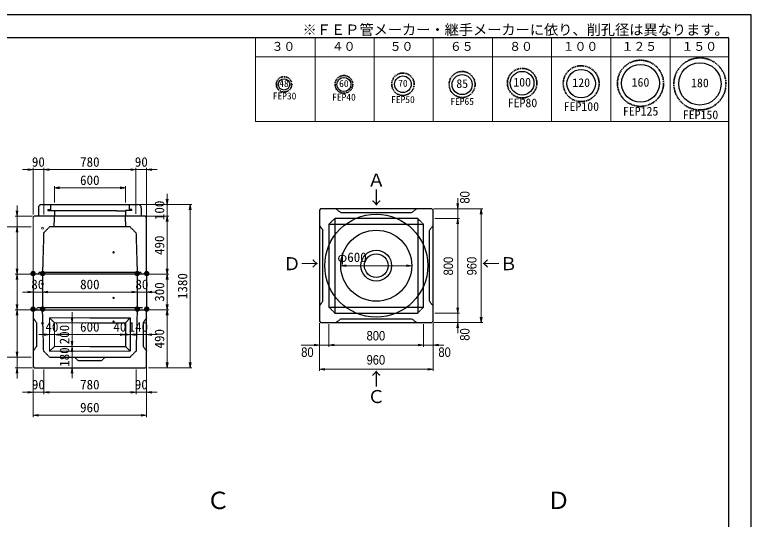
# Model space of a CAD drawing. Units: millimetres, scale not verified. Extents: x -297 to 298, y -210 to 211.
# Drawn here: x -13.3 to 297.9, y -2.7 to 210.5 of the extents above; entities that cross this region are included whole.
import ezdxf
from ezdxf.enums import TextEntityAlignment as Align

# ---------------------------------------------------------------- set-up
doc = ezdxf.new("R2010")
doc.units = ezdxf.units.MM
doc.linetypes.add('USER1', pattern=[12.95, 6.35, -3.175, 0.25, -3.175])
doc.linetypes.add('USER2', pattern=[4.7625, 3.175, -1.5875])
doc.layers.add('0-0', color=7, linetype='Continuous')
for name, color, linetype, lineweight in [('0-1_0', 9, 'Continuous', 25), ('0-2_dims', 7, 'Continuous', 18), ('0-3_pen1実線', 4, 'Continuous', 13), ('0-4_pen2実線', 3, 'Continuous', 13), ('0-5_pen3実線', 7, 'Continuous', 25), ('0-6_pen4実線', 7, 'Continuous', 25), ('0-7_pen2破線', 3, 'USER2', 25), ('0-8_鉄筋', 7, 'Continuous', 25), ('0-9_draw', 7, 'Continuous', 13)]:
    doc.layers.add(name, color=color, linetype=linetype, lineweight=lineweight)
doc.styles.add('ＭＳ ゴシック', font='')
doc.styles.add('ＭＳ Ｐゴシック', font='')
doc.styles.get('ＭＳ ゴシック').set_extended_font_data('MS Gothic')
doc.styles.get('ＭＳ Ｐゴシック').set_extended_font_data('MS PGothic')

# ---------------------------------------------------------------- blocks, each defined once
blk = doc.blocks.new('部分図 1')
at = {"layer": '0-1_0'}
blk.add_lwpolyline([(0.1, 0.3), (11898.1, 0.3), (11898.1, 8410.3), (0.1, 8410.3)], close=True, dxfattribs=at)
at = {"layer": '0-2_dims'}
for p, q in [((7709.94, 7506.5), (7709.94, 8215.2)), ((8211.94, 7506.5), (8211.94, 8215.2)), ((8710.94, 7506.5), (8710.94, 8215.2)), ((9210.94, 7506.5), (9210.94, 8215.2)), ((9710.94, 7506.5), (9710.94, 8215.2)), ((10209.94, 7506.5), (10209.94, 8215.2)), ((10710.94, 7506.5), (10710.94, 8215.2)), ((11211.94, 7506.5), (11211.94, 8215.2)), ((11708.94, 7506.5), (11708.94, 8215.2)), ((7709.94, 8055.3), (11708.94, 8055.3)), ((11708.94, 7506.5), (7709.94, 7506.5)), ((5829.5, 7100.8), (5739.5, 7100.8)), ((5829.5, 6722.6), (5829.5, 7115.8)), ((5829.5, 7100.8), (5919.9, 7100.8)), ((5919.9, 6722.6), (5919.9, 7115.8)), ((5919.9, 6722.6), (5919.9, 7115.8)), ((5919.9, 7100.8), (6009.9, 7100.8)), ((5919.9, 7100.8), (6699.5, 7100.8)), ((6699.5, 7100.8), (6609.5, 7100.8)), ((6699.5, 6726.8), (6699.5, 7115.8)), ((6699.5, 6726.8), (6699.5, 7115.8)), ((6699.5, 7100.8), (6789.5, 7100.8)), ((6789.5, 6668.8), (6789.5, 7115.8)), ((6789.5, 7100.8), (6879.5, 7100.8)), ((6009.5, 6821.8), (6009.5, 6961.8)), ((6009.5, 6946.8), (6609.5, 6946.8)), ((6609.5, 6821.8), (6609.5, 6961.8)), ((6962.5, 6806.8), (6962.5, 6896.8)), ((5694.06, 6706.8), (5694.06, 6796.8)), ((6729.5, 6806.8), (6977.5, 6806.8)), ((6759.5, 6806.8), (7172.5, 6806.8)), ((6962.5, 6806.8), (6962.5, 6706.8)), ((7157.5, 6806.8), (7157.5, 5426.8)), ((5824.5, 6706.8), (5679.06, 6706.8)), ((5694.06, 6706.8), (5694.06, 6616.8)), ((6794.5, 6706.8), (6977.5, 6706.8)), ((6794.5, 6706.8), (6977.5, 6706.8)), ((6962.5, 6706.8), (6962.5, 6616.8)), ((6962.5, 6706.8), (6962.5, 6216.8)), ((5799.5, 6616.8), (5454.5, 6616.8)), ((5814.5, 6616.8), (5679.06, 6616.8)), ((5814.5, 6616.8), (5679.06, 6616.8)), ((5694.06, 6616.8), (5694.06, 6526.8)), ((5694.06, 6616.8), (5694.06, 6216.8)), ((8429.5, 6289), (9029.5, 6289)), ((5814.5, 6216.8), (5679.06, 6216.8)), ((5814.5, 6216.8), (5679.06, 6216.8)), ((5694.06, 6216.8), (5694.06, 5916.8)), ((6804.5, 6216.8), (6977.5, 6216.8)), ((6804.5, 6216.8), (6977.5, 6216.8)), ((6962.5, 6216.8), (6962.5, 5916.8)), ((5829.52, 6066), (5739.52, 6066)), ((5829.52, 5916.9), (5829.52, 6081)), ((5829.52, 6066), (5909.93, 6066)), ((5909.93, 5932), (5909.93, 6081)), ((5909.93, 5932), (5909.93, 6081)), ((5909.93, 6066), (5999.93, 6066)), ((5909.93, 6066), (6709.52, 6066)), ((6709.52, 6066), (6619.52, 6066)), ((6709.52, 5932), (6709.52, 6081)), ((6709.52, 5932), (6709.52, 6081)), ((6709.52, 6066), (6789.52, 6066)), ((6789.52, 5917), (6789.52, 6081)), ((6789.52, 6066), (6879.52, 6066)), ((5814.5, 5916.8), (5679.06, 5916.8)), ((5814.5, 5916.8), (5679.06, 5916.8)), ((5694.06, 5916.8), (5694.06, 5516.8)), ((6804.5, 5916.8), (6977.5, 5916.8)), ((6804.5, 5916.8), (6977.5, 5916.8)), ((6962.5, 5916.8), (6962.5, 5426.8)), ((6159.52, 5807), (6159.52, 5897)), ((6159.52, 5807), (6174.52, 5807)), ((6159.52, 5607), (6159.52, 5807)), ((5969.52, 5707), (5879.52, 5707)), ((5969.52, 5707), (5969.52, 5692)), ((5969.52, 5707), (6009.52, 5707)), ((6009.52, 5707), (6009.52, 5692)), ((6009.52, 5707), (6099.52, 5707)), ((6009.52, 5707), (6009.52, 5692)), ((6009.52, 5707), (6609.52, 5707)), ((6159.52, 5607), (6159.52, 5697)), ((6609.52, 5707), (6519.52, 5707)), ((6649.52, 5707), (6559.52, 5707)), ((6609.52, 5707), (6609.52, 5692)), ((6609.52, 5707), (6609.52, 5692)), ((6609.52, 5707), (6649.52, 5707)), ((6649.52, 5707), (6649.52, 5692)), ((6649.52, 5707), (6739.52, 5707)), ((6649.52, 5707), (6649.52, 5692)), ((6649.52, 5707), (6789.52, 5707)), ((6789.52, 5707), (6789.52, 5692)), ((6789.52, 5707), (6879.52, 5707)), ((5694.06, 5516.8), (5694.06, 5606.8)), ((6159.52, 5607), (6174.52, 5607)), ((6159.52, 5427), (6159.52, 5607)), ((6159.52, 5607), (6174.52, 5607)), ((6159.52, 5607), (6159.52, 5517)), ((5799.5, 5516.8), (5454.5, 5516.8)), ((5814.5, 5516.8), (5679.06, 5516.8)), ((5814.5, 5516.8), (5679.06, 5516.8)), ((5694.06, 5516.8), (5694.06, 5426.8)), ((5824.5, 5426.8), (5679.06, 5426.8)), ((5694.06, 5426.8), (5694.06, 5336.8)), ((6109.52, 5427), (6174.52, 5427)), ((6159.52, 5427), (6159.52, 5337)), ((6789.52, 5445), (6789.52, 5204)), ((6804.5, 5426.8), (6977.5, 5426.8)), ((6819.5, 5426.8), (7172.5, 5426.8)), ((5829.52, 5411.5), (5829.52, 5204)), ((5919.92, 5411.5), (5919.92, 5204)), ((5919.92, 5411.5), (5919.92, 5204)), ((6699.52, 5411.5), (6699.52, 5204)), ((6699.52, 5411.5), (6699.52, 5204)), ((6789.52, 5359), (6789.52, 5010)), ((5829.52, 5344.62), (5829.52, 5010)), ((5829.52, 5219), (5739.52, 5219)), ((5829.52, 5219), (5919.92, 5219)), ((5919.92, 5219), (6009.92, 5219)), ((5919.92, 5219), (6699.52, 5219)), ((6699.52, 5219), (6609.52, 5219)), ((6699.52, 5219), (6789.52, 5219)), ((6789.52, 5219), (6879.52, 5219)), ((5829.52, 5025), (6789.52, 5025))]:
    blk.add_line(p, q, dxfattribs=at)
at = {"layer": '0-2_dims', "lineweight": 13}
for p, q in [((9417.5, 6769), (9417.5, 6859)), ((9214.5, 6769), (9630.5, 6769)), ((9214.5, 6769), (9432.5, 6769)), ((9417.5, 6689), (9417.5, 6769)), ((9615.5, 5809), (9615.5, 6769)), ((9224.5, 6689), (9432.5, 6689)), ((9224.5, 6689), (9432.5, 6689)), ((9417.5, 6689), (9417.5, 5889)), ((9417.5, 6689), (9417.5, 6599)), ((9417.5, 5889), (9417.5, 5979)), ((9224.5, 5889), (9432.5, 5889)), ((9224.5, 5889), (9432.5, 5889)), ((9417.5, 5889), (9417.5, 5809)), ((8249.5, 5804), (8249.5, 5399)), ((8249.5, 5804), (8249.5, 5603)), ((8329.5, 5794), (8329.5, 5603)), ((8329.5, 5794), (8329.5, 5603)), ((9129.5, 5794), (9129.5, 5603)), ((9129.5, 5794), (9129.5, 5603)), ((9209.5, 5804), (9209.5, 5399)), ((9209.5, 5804), (9209.5, 5603)), ((9214.5, 5809), (9432.5, 5809)), ((9214.5, 5809), (9630.5, 5809)), ((9417.5, 5809), (9417.5, 5719)), ((8249.5, 5618), (8095.41, 5618)), ((8329.5, 5618), (8249.5, 5618)), ((8329.5, 5618), (9129.5, 5618)), ((8329.5, 5618), (8419.5, 5618)), ((9129.5, 5618), (9039.5, 5618)), ((9129.5, 5618), (9209.5, 5618)), ((9209.5, 5618), (9299.5, 5618)), ((8249.5, 5414), (9209.5, 5414))]:
    blk.add_line(p, q, dxfattribs=at)
at = {"layer": '0-2_dims'}
for points in [[(5784.5, 7093.3), (5829.5, 7100.8), (5784.5, 7108.3)], [(5964.9, 7108.3), (5919.9, 7100.8), (5964.9, 7093.3)], [(5964.9, 7108.3), (5919.9, 7100.8), (5964.9, 7093.3)], [(6654.5, 7093.3), (6699.5, 7100.8), (6654.5, 7108.3)], [(6654.5, 7093.3), (6699.5, 7100.8), (6654.5, 7108.3)], [(6834.5, 7108.3), (6789.5, 7100.8), (6834.5, 7093.3)], [(6054.5, 6954.3), (6009.5, 6946.8), (6054.5, 6939.3)], [(6564.5, 6939.3), (6609.5, 6946.8), (6564.5, 6954.3)], [(6955, 6851.8), (6962.5, 6806.8), (6970, 6851.8)], [(7165, 6761.8), (7157.5, 6806.8), (7150, 6761.8)], [(5686.56, 6751.8), (5694.06, 6706.8), (5701.56, 6751.8)], [(6970, 6661.8), (6962.5, 6706.8), (6955, 6661.8)], [(6970, 6661.8), (6962.5, 6706.8), (6955, 6661.8)], [(5701.56, 6571.8), (5694.06, 6616.8), (5686.56, 6571.8)], [(5701.56, 6571.8), (5694.06, 6616.8), (5686.56, 6571.8)], [(8474.5, 6296.5), (8429.5, 6289), (8474.5, 6281.5)], [(8984.5, 6281.5), (9029.5, 6289), (8984.5, 6296.5)], [(5686.56, 6261.8), (5694.06, 6216.8), (5701.56, 6261.8)], [(6955, 6261.8), (6962.5, 6216.8), (6970, 6261.8)], [(5701.56, 6171.8), (5694.06, 6216.8), (5686.56, 6171.8)], [(6970, 6171.8), (6962.5, 6216.8), (6955, 6171.8)], [(5784.52, 6058.5), (5829.52, 6066), (5784.52, 6073.5)], [(5954.93, 6073.5), (5909.93, 6066), (5954.93, 6058.5)], [(5954.93, 6073.5), (5909.93, 6066), (5954.93, 6058.5)], [(6664.52, 6058.5), (6709.52, 6066), (6664.52, 6073.5)], [(6664.52, 6058.5), (6709.52, 6066), (6664.52, 6073.5)], [(6834.52, 6073.5), (6789.52, 6066), (6834.52, 6058.5)], [(5686.56, 5961.8), (5694.06, 5916.8), (5701.56, 5961.8)], [(5701.56, 5871.8), (5694.06, 5916.8), (5686.56, 5871.8)], [(6955, 5961.8), (6962.5, 5916.8), (6970, 5961.8)], [(6970, 5871.8), (6962.5, 5916.8), (6955, 5871.8)], [(6152.02, 5852), (6159.52, 5807), (6167.02, 5852)], [(5924.52, 5699.5), (5969.52, 5707), (5924.52, 5714.5)], [(6054.52, 5714.5), (6009.52, 5707), (6054.52, 5699.5)], [(6054.52, 5714.5), (6009.52, 5707), (6054.52, 5699.5)], [(6564.52, 5699.5), (6609.52, 5707), (6564.52, 5714.5)], [(6564.52, 5699.5), (6609.52, 5707), (6564.52, 5714.5)], [(6604.52, 5699.5), (6649.52, 5707), (6604.52, 5714.5)], [(6694.52, 5714.5), (6649.52, 5707), (6694.52, 5699.5)], [(6834.52, 5714.5), (6789.52, 5707), (6834.52, 5699.5)], [(6152.02, 5652), (6159.52, 5607), (6167.02, 5652)], [(6167.02, 5562), (6159.52, 5607), (6152.02, 5562)], [(5686.56, 5561.8), (5694.06, 5516.8), (5701.56, 5561.8)], [(5686.56, 5561.8), (5694.06, 5516.8), (5701.56, 5561.8)], [(5701.56, 5381.8), (5694.06, 5426.8), (5686.56, 5381.8)], [(6167.02, 5382), (6159.52, 5427), (6152.02, 5382)], [(6955, 5471.8), (6962.5, 5426.8), (6970, 5471.8)], [(7150, 5471.8), (7157.5, 5426.8), (7165, 5471.8)], [(5784.52, 5211.5), (5829.52, 5219), (5784.52, 5226.5)], [(5964.92, 5226.5), (5919.92, 5219), (5964.92, 5211.5)], [(5964.92, 5226.5), (5919.92, 5219), (5964.92, 5211.5)], [(6654.52, 5211.5), (6699.52, 5219), (6654.52, 5226.5)], [(6654.52, 5211.5), (6699.52, 5219), (6654.52, 5226.5)], [(6834.52, 5226.5), (6789.52, 5219), (6834.52, 5211.5)], [(5874.52, 5032.5), (5829.52, 5025), (5874.52, 5017.5)], [(6744.52, 5017.5), (6789.52, 5025), (6744.52, 5032.5)]]:
    blk.add_lwpolyline(points, dxfattribs=at)
at = {"layer": '0-2_dims', "lineweight": 13}
for points in [[(9410, 6814), (9417.5, 6769), (9425, 6814)], [(9623, 6724), (9615.5, 6769), (9608, 6724)], [(9425, 6644), (9417.5, 6689), (9410, 6644)], [(9425, 6644), (9417.5, 6689), (9410, 6644)], [(9410, 5934), (9417.5, 5889), (9425, 5934)], [(9410, 5934), (9417.5, 5889), (9425, 5934)], [(9608, 5854), (9615.5, 5809), (9623, 5854)], [(9425, 5764), (9417.5, 5809), (9410, 5764)], [(8204.5, 5610.5), (8249.5, 5618), (8204.5, 5625.5)], [(8374.5, 5625.5), (8329.5, 5618), (8374.5, 5610.5)], [(8374.5, 5625.5), (8329.5, 5618), (8374.5, 5610.5)], [(9084.5, 5610.5), (9129.5, 5618), (9084.5, 5625.5)], [(9084.5, 5610.5), (9129.5, 5618), (9084.5, 5625.5)], [(9254.5, 5625.5), (9209.5, 5618), (9254.5, 5610.5)], [(8294.5, 5421.5), (8249.5, 5414), (8294.5, 5406.5)], [(9164.5, 5406.5), (9209.5, 5414), (9164.5, 5421.5)]]:
    blk.add_lwpolyline(points, dxfattribs=at)
at = {"layer": '0-3_pen1実線'}
blk.add_line((6609.5, 6753.82), (6612.48, 6756.8), dxfattribs=at)
at = {"layer": '0-4_pen2実線'}
blk.add_line((6665.5, 6762.8), (6665.5, 6756.8), dxfattribs=at)
for centre, radius in [((5909.5, 6606.8), 8), ((6509.5, 6401.8), 6), ((5909.5, 6136.8), 8), ((6509.5, 6016.8), 6), ((5909.52, 5802), 8), ((6509.52, 5817), 6)]:
    blk.add_circle(centre, radius, dxfattribs=at)
at = {"layer": '0-5_pen3実線'}
for p, q in [((5904.5, 6806.8), (6714.5, 6806.8)), ((5874.5, 6776.8), (5874.5, 6706.8)), ((6744.5, 6776.8), (6744.5, 6706.8)), ((8259.5, 6769), (8249.5, 6759)), ((8249.5, 6759), (8249.5, 5819)), ((9199.5, 6769), (8259.5, 6769)), ((9199.5, 6769), (9209.5, 6759)), ((9209.5, 5819), (9209.5, 6759)), ((6779.5, 6706.8), (5839.5, 6706.8)), ((6789.5, 6696.8), (6779.5, 6706.8)), ((6789.5, 6216.8), (6789.5, 6696.8)), ((6789.5, 6216.8), (5829.5, 6216.8)), ((5829.5, 6216.8), (5829.5, 5916.8)), ((6789.5, 6216.8), (6789.5, 5916.8)), ((5829.5, 5916.8), (6789.5, 5916.8)), ((5829.52, 5917), (5829.52, 5437)), ((6789.52, 5437), (6789.52, 5917)), ((6309.52, 5847), (6649.52, 5847)), ((6309.52, 5807), (6609.52, 5807)), ((6649.52, 5847), (6609.52, 5807)), ((6609.52, 5807), (6609.52, 5607)), ((6649.52, 5847), (6649.52, 5567)), ((8249.5, 5819), (8259.5, 5809)), ((8259.5, 5809), (9199.5, 5809)), ((9209.5, 5819), (9199.5, 5809)), ((6309.52, 5607), (6609.52, 5607)), ((6609.52, 5607), (6649.52, 5567)), ((5969.52, 5567), (6648.05, 5568.47)), ((5829.52, 5437), (5839.52, 5427)), ((5839.52, 5427), (6779.52, 5427)), ((6789.52, 5437), (6779.52, 5427))]:
    blk.add_line(p, q, dxfattribs=at)
for radius in [435, 300, 130, 100]:
    blk.add_circle((8729.5, 6289), radius, dxfattribs=at)
for centre, start, end in [((5904.5, 6776.8), 90, 180), ((6714.5, 6776.8), 0, 90)]:
    blk.add_arc(centre, 30, start, end, dxfattribs=at)
at = {"layer": '0-6_pen4実線'}
blk.add_lwpolyline([(200.1, 200.3), (11709.1, 200.3), (11709.1, 8215.3), (200.1, 8215.3)], close=True, dxfattribs=at)
at = {"layer": '0-7_pen2破線'}
for p, q in [((5977.5, 6806.8), (5977.5, 6756.8)), ((6641.5, 6806.8), (6641.5, 6762.8)), ((5953.5, 6762.8), (5977.5, 6762.8)), ((5953.5, 6762.8), (5953.5, 6756.8)), ((5953.5, 6756.8), (6609.5, 6753.82)), ((6009.5, 6756.8), (6009.5, 6706.8)), ((6609.5, 6756.8), (6609.5, 6706.8)), ((6665.5, 6756.8), (6609.5, 6756.8)), ((6665.5, 6762.8), (6641.5, 6762.8)), ((8389.5, 6769), (8429.5, 6739)), ((8429.5, 6739), (9029.5, 6739)), ((9069.5, 6769), (9029.5, 6739)), ((6009.5, 6706.8), (6004.5, 6616.8)), ((6614.5, 6616.8), (6609.5, 6706.8)), ((8329.5, 6639), (8379.5, 6689)), ((9079.5, 6689), (8379.5, 6689)), ((8379.5, 6689), (8379.5, 5889)), ((9079.5, 6689), (9129.5, 6639)), ((9079.5, 6689), (9079.5, 5889)), ((5919.5, 6566.8), (5969.5, 6616.8)), ((6309.5, 6616.8), (5969.5, 6616.8)), ((6649.5, 6616.8), (6309.5, 6616.8)), ((6649.5, 6616.8), (6699.5, 6566.8)), ((8249.5, 6629), (8279.5, 6589)), ((8329.5, 6639), (8329.5, 5939)), ((8329.5, 6639), (9129.5, 6639)), ((9129.5, 5939), (9129.5, 6639)), ((9209.5, 6629), (9179.5, 6589)), ((5919.5, 6566.8), (5909.5, 6231.8)), ((6699.5, 6566.8), (6709.5, 6231.8)), ((5879.5, 6231.8), (5874.5, 6216.8)), ((6309.5, 6231.8), (5879.5, 6231.8)), ((6739.5, 6231.8), (6309.5, 6231.8)), ((6739.5, 6231.8), (6744.5, 6216.8)), ((5909.5, 6216.8), (5909.5, 5931.8)), ((6709.5, 6216.8), (6709.5, 5931.8)), ((5859.5, 5916.8), (5864.5, 5931.8)), ((6309.5, 5931.8), (5864.5, 5931.8)), ((5919.52, 5567), (5909.93, 5917)), ((6754.5, 5931.8), (6309.5, 5931.8)), ((8379.5, 5889), (8329.5, 5939)), ((8329.5, 5939), (9129.5, 5939)), ((9129.5, 5939), (9079.5, 5889)), ((8379.5, 5889), (9079.5, 5889)), ((5829.52, 5847), (5859.52, 5807)), ((6789.52, 5847), (6759.52, 5807)), ((6759.52, 5807), (6759.52, 5607)), ((8389.5, 5809), (8429.5, 5839)), ((8429.5, 5839), (9029.5, 5839)), ((9069.5, 5809), (9029.5, 5839)), ((6759.52, 5607), (6789.52, 5567)), ((5969.52, 5517), (5919.52, 5567)), ((5969.52, 5517), (6649.52, 5517)), ((6209.52, 5487), (6179.52, 5517)), ((6209.52, 5487), (6409.52, 5487)), ((6409.52, 5487), (6439.52, 5517))]:
    blk.add_line(p, q, dxfattribs=at)
for points in [[(8249.5, 5949), (8279.5, 5989), (8279.5, 6589)], [(9209.5, 5949), (9179.5, 5989), (9179.5, 6589)], [(6709.52, 5917), (6699.52, 5567), (6649.52, 5517)], [(5859.52, 5807), (5859.52, 5607), (5829.52, 5567)]]:
    blk.add_lwpolyline(points, dxfattribs=at)
at = {"layer": '0-8_鉄筋', "color": 1, "linetype": 'USER1', "lineweight": 35}
for centre, radius in [((11464.04, 7825.6), 220.1), ((10461.04, 7827.6), 151.71), ((10962.04, 7830.6), 195), ((8955.04, 7822.7), 95), ((9454.84, 7820.6), 110), ((9962.04, 7831.7), 125), ((7950.04, 7821.7), 65), ((8456.04, 7821.6), 75)]:
    blk.add_circle(centre, radius, dxfattribs=at)
at = {"layer": '0-8_鉄筋', "color": 1}
for centre, radius in [((10962.04, 7830.7), 160), ((11464.04, 7825.7), 179.11), ((9455.04, 7819.7), 85), ((9962.04, 7831.7), 100), ((10461.04, 7827.7), 120), ((7950.04, 7821.7), 48), ((8456.04, 7820.7), 60), ((8955.04, 7822.7), 70)]:
    blk.add_circle(centre, radius, dxfattribs=at)
at = {"layer": '0-9_draw'}
for p, q in [((5829.5, 6696.8), (5839.5, 6706.8)), ((5829.5, 6696.8), (5829.5, 6216.8)), ((5969.52, 5847), (6309.52, 5847)), ((5969.52, 5847), (5969.52, 5567)), ((5969.52, 5847), (6009.52, 5807)), ((6009.52, 5807), (6309.52, 5807)), ((6009.52, 5807), (6009.52, 5607)), ((6009.52, 5607), (5969.52, 5567)), ((6009.52, 5607), (6309.52, 5607))]:
    blk.add_line(p, q, dxfattribs=at)
at = {"layer": '0-2_dims', "style": 'ＭＳ ゴシック'}
for s, height, p in [('※ＦＥＰ管メーカー・継手メーカーに依り、削孔径は異なります。', 87.98, (8106.76, 8213.13)), ('３０', 73.31, (7844.94, 8083.2)), ('４０', 73.31, (8353.94, 8083.2)), ('５０', 73.31, (8842.94, 8083.2)), ('６５', 73.31, (9351.94, 8083.2)), ('８０', 73.31, (9852.94, 8083.2)), ('１００', 73.31, (10304.94, 8083.2)), ('１２５', 73.31, (10801.94, 8083.2)), ('１５０', 73.31, (11308.94, 8083.2)), ('90', 80.65, (5819.7, 7101.3)), ('780', 80.65, (6227.2, 7101.3)), ('90', 80.65, (6689.5, 7101.3)), ('600', 80.65, (6227, 6947.3)), ('Ａ', 110, (8655.5, 6925)), ('↓', 110, (8655.5, 6775)), ('Ｄ→', 110, (7942.5, 6218)), ('φ600', 80.65, (8401, 6296)), ('←Ｂ', 110, (9622.5, 6218)), ('●', 36.66, (5804.5, 6192)), ('●', 36.66, (5884.8, 6192.2)), ('●', 36.66, (6683.9, 6192.1)), ('●', 36.66, (6764.4, 6192.1)), ('80', 80.65, (5814.73, 6066.5)), ('800', 80.65, (6227.23, 6066.5)), ('80', 80.65, (6694.52, 6066.5)), ('●', 36.66, (5804.3, 5891.5)), ('●', 36.66, (5885, 5891.9)), ('●', 36.66, (6684.4, 5892.1)), ('●', 36.66, (6764.6, 5891.9)), ('40', 80.65, (5934.52, 5707.5)), ('600', 80.65, (6227.02, 5707.5)), ('40', 80.65, (6508.52, 5708)), ('140', 80.65, (6637.02, 5707.5)), ('↑', 110, (8654.5, 5245)), ('90', 80.65, (5819.72, 5219.5)), ('780', 80.65, (6227.22, 5219.5)), ('90', 80.65, (6689.52, 5219.5)), ('Ｃ', 110, (8654.5, 5095)), ('960', 80.65, (6227.02, 5025.5))]:
    blk.add_text(s, height=height, dxfattribs=at).set_placement(p, align=Align.BOTTOM_LEFT)
at = {"layer": '0-2_dims', "style": 'ＭＳ Ｐゴシック', "width": 0.9}
for s, p in [('80', (9541.59, 6814)), ('800', (9402.5, 6207.18)), ('960', (9600.5, 6207.18)), ('80', (9541.59, 5654.91))]:
    blk.add_text(s, height=79.98, rotation=90, dxfattribs=at).set_placement(p, align=Align.BOTTOM_LEFT)
at = {"layer": '0-2_dims', "style": 'ＭＳ ゴシック'}
for s, p in [('100', (6962, 6674.3)), ('490', (6962, 6379.3)), ('1380', (7157, 6006.8)), ('300', (6962, 5984.3)), ('200', (6159.02, 5624.5)), ('490', (6962, 5589.3)), ('180', (6159.02, 5434.5))]:
    blk.add_text(s, height=80.65, rotation=90, dxfattribs=at).set_placement(p, align=Align.BOTTOM_LEFT)
at = {"layer": '0-2_dims', "style": 'ＭＳ Ｐゴシック', "width": 0.9}
for s, p in [('800', (8647.68, 5633)), ('80', (8095.41, 5493.91)), ('80', (9254.5, 5493.91)), ('960', (8647.68, 5429))]:
    blk.add_text(s, height=79.98, dxfattribs=at).set_placement(p, align=Align.BOTTOM_LEFT)
at = {"layer": '0-8_鉄筋', "style": 'ＭＳ ゴシック'}
for s, height, p in [('48', 58.65, (7909.84, 7782.6)), ('60', 58.65, (8415.84, 7781.6)), ('70', 58.65, (8914.84, 7783.6)), ('85', 73.31, (9405.84, 7769.4)), ('100', 73.31, (9887.34, 7781.6)), ('120', 73.31, (10386.34, 7777.6)), ('160', 73.31, (10887.34, 7780.6)), ('180', 73.31, (11389.34, 7775.6)), ('FEP30', 58.65, (7855.04, 7676.7)), ('FEP40', 58.65, (8356.84, 7666.5)), ('FEP50', 58.65, (8855.24, 7646.3)), ('FEP65', 58.65, (9355.44, 7630.6)), ('FEP80', 73.31, (9840.44, 7606.5)), ('FEP100', 73.31, (10312.84, 7575.8)), ('FEP125', 73.31, (10813.84, 7536.2)), ('FEP150', 73.31, (11319.84, 7505.8)), ('Ｃ', 146.6, (7293.97, 4188.23)), ('Ｄ', 146.6, (10170.97, 4188.23))]:
    blk.add_text(s, height=height, dxfattribs=at).set_placement(p, align=Align.BOTTOM_LEFT)

msp = doc.modelspace()

# ---------------------------------------------------------------- block references
at = {"layer": '0-0', "xscale": 0.05, "yscale": 0.05}
msp.add_blockref('部分図 1', (-297, -210), dxfattribs=at)

doc.saveas('drawing.dxf')
